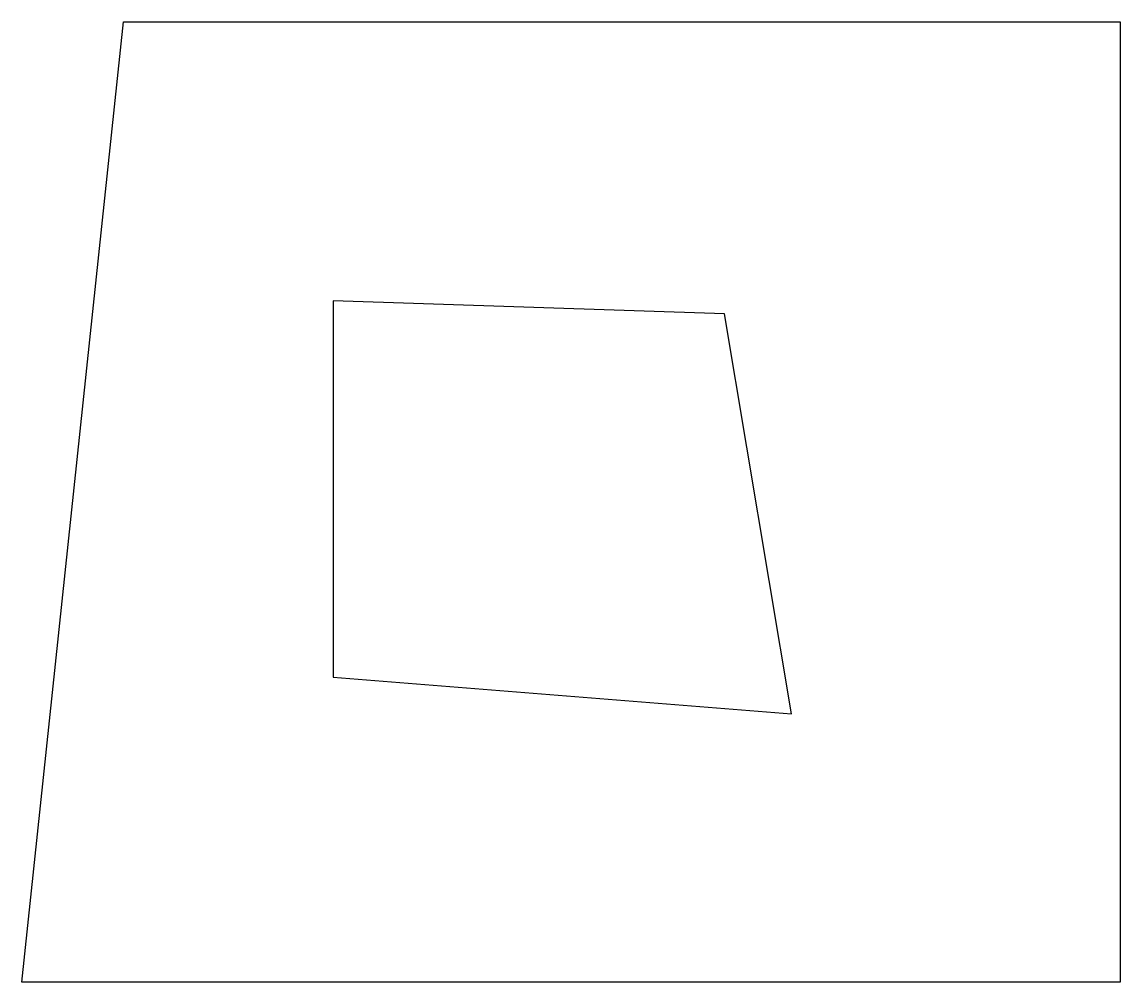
# Model space of a CAD drawing. Header units: millimetres. Extents: x -70 to 99, y -82 to 66.
import ezdxf

# ---------------------------------------------------------------- set-up
doc = ezdxf.new("R2010")
doc.units = ezdxf.units.MM
doc.layers.add('hcd_building_outline', color=1, linetype='Continuous', true_color=0xff0000)

msp = doc.modelspace()

# ---------------------------------------------------------------- linework, layer by layer
at = {"layer": 'hcd_building_outline'}
for points in [[(-54.66, 65.91), (99.08, 65.91), (99.08, -82.16), (-70.34, -82.16)], [(-22.31, 22.89), (-22.31, -35.14), (48.39, -40.81), (38.05, 20.89)]]:
    msp.add_lwpolyline(points, close=True, dxfattribs=at)

doc.saveas('drawing.dxf')
